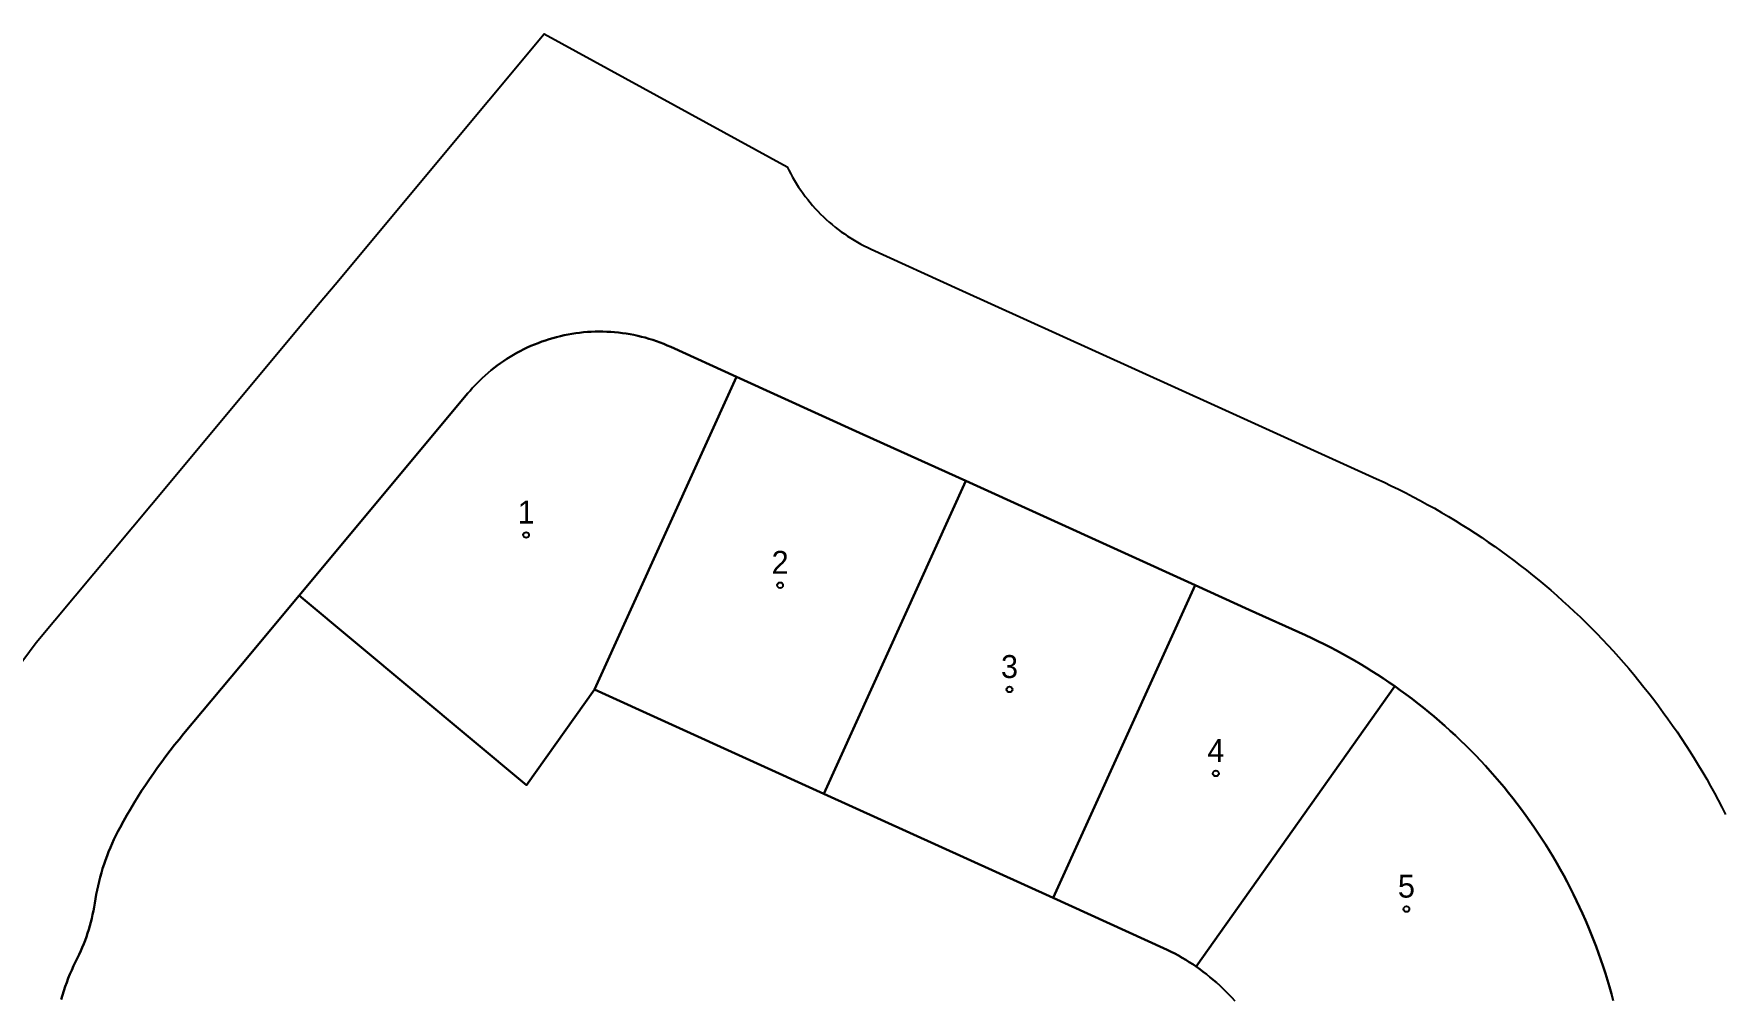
# Model space of a CAD drawing. Header units: metres. Extents: x 218299 to 220222, y 572714 to 574340.
# Drawn here: x 218442.8 to 218590.5, y 573346.2 to 573430.5 of the extents above; entities that cross this region are included whole.
import ezdxf
from ezdxf.enums import TextEntityAlignment as Align

# ---------------------------------------------------------------- set-up
doc = ezdxf.new("R2010")
doc.units = ezdxf.units.M
doc.header["$MEASUREMENT"] = 0
for name, color, linetype in [('1601', 44, 'LANDBORDER'), ('1602', 44, 'Continuous'), ('1603', 44, 'Continuous'), ('A_POINTS', 2, 'Continuous')]:
    doc.layers.add(name, color=color, linetype=linetype)
doc.styles.add('HEBTXT', font='HEBTXT')
doc.linetypes.add('LANDBORDER', pattern='A,6.25,[208,elecad.shx,S=0.02,R=0,X=-0.6,Y=0],12.5,[208,elecad.shx,S=0.02,R=180,X=0.6,Y=0],6.25', length=25)

# ---------------------------------------------------------------- blocks, each defined once
blk = doc.blocks.new('1603')
at = {"layer": 'A_POINTS'}
blk.add_circle((0, 0), 0.25, dxfattribs=at)
at = {"color": 0, "style": 'HEBTXT'}
blk.add_attdef('PARCEL_NUM', text='', height=2, dxfattribs=at).set_placement((0, 1), align=Align.CENTER)
at = {"color": 0, "style": 'HEBTXT', "flags": 1}
blk.add_attdef('LOT_NUM', text='', height=2, dxfattribs=at).set_placement((0, -2.5), align=Align.CENTER)

msp = doc.modelspace()

# ---------------------------------------------------------------- linework, layer by layer
at = {"layer": '1601'}
msp.add_lwpolyline([(218420.4247, 573346.8963), (218443.0001, 573377.3217), (218453.0513, 573389.3654), (218467.7887, 573407.0243), (218469.0923, 573408.5863), (218482.5261, 573424.6832), (218487.3496, 573430.4628), (218508.5743, 573418.8553), (218508.7233, 573418.5511), (218508.8792, 573418.2504), (218509.0418, 573417.9533), (218509.2111, 573417.6599), (218509.3869, 573417.3704), (218509.5693, 573417.085), (218509.758, 573416.8037), (218509.9531, 573416.5268), (218510.1543, 573416.2544), (218510.3617, 573415.9866), (218510.575, 573415.7235), (218510.7943, 573415.4653), (218511.0193, 573415.2121), (218511.2499, 573414.9641), (218511.4862, 573414.7213), (218511.7278, 573414.484), (218511.9747, 573414.2521), (218512.2268, 573414.0259), (218512.484, 573413.8055), (218512.746, 573413.5909), (218513.0128, 573413.3822), (218513.2843, 573413.1797), (218513.5603, 573412.9833), (218513.8407, 573412.7932), (218514.1252, 573412.6095), (218514.4139, 573412.4323), (218514.7064, 573412.2616), (218515.0028, 573412.0976), (218515.3027, 573411.9403), (218515.6062, 573411.7899), (218515.913, 573411.6463), (218523.5629, 573408.1705), (218532.3409, 573404.1821), (218545.8684, 573398.0357), (218560.0388, 573391.5971), (218560.6814, 573391.3008), (218561.3207, 573390.9973), (218561.9565, 573390.6868), (218562.5889, 573390.3691), (218563.2177, 573390.0445), (218563.8428, 573389.7128), (218564.4642, 573389.3743), (218565.0818, 573389.0288), (218565.6954, 573388.6764), (218566.3052, 573388.3173), (218566.8957, 573387.9606), (218567.4823, 573387.5976), (218568.0649, 573387.2281), (218568.6435, 573386.8524), (218569.2179, 573386.4705), (218569.7882, 573386.0823), (218570.3542, 573385.6879), (218570.9159, 573385.2874), (218571.4732, 573384.8808), (218572.0261, 573384.4682), (218572.5745, 573384.0496), (218573.1182, 573383.6251), (218573.6574, 573383.1947), (218574.1918, 573382.7585), (218574.7214, 573382.3165), (218575.2463, 573381.8687), (218575.7662, 573381.4153), (218576.2812, 573380.9563), (218576.7911, 573380.4917), (218577.296, 573380.0216), (218577.7957, 573379.546), (218578.2903, 573379.065), (218578.7795, 573378.5787), (218579.2635, 573378.0871), (218579.7421, 573377.5903), (218580.2153, 573377.0882), (218580.683, 573376.5811), (218581.1452, 573376.069), (218581.6017, 573375.5518), (218582.0526, 573375.0297), (218582.4979, 573374.5028), (218582.9417, 573373.9657), (218583.3796, 573373.4238), (218583.8115, 573372.8771), (218584.2374, 573372.3258), (218584.6572, 573371.7697), (218585.0709, 573371.2092), (218585.4784, 573370.6441), (218585.8797, 573370.0745), (218586.2747, 573369.5006), (218586.6634, 573368.9224), (218587.0457, 573368.34), (218587.4217, 573367.7534), (218587.7911, 573367.1627), (218588.1541, 573366.568), (218588.5105, 573365.9694), (218588.8603, 573365.3669), (218589.2035, 573364.7606), (218589.54, 573364.1505), (218589.8698, 573363.5368), (218590.1929, 573362.9195), (218590.5091, 573362.2987)], dxfattribs=at)
at = {"layer": '1602'}
for points in [[(218420.4247, 573346.8963), (218443.0001, 573377.3217), (218453.0513, 573389.3654), (218467.7887, 573407.0243), (218469.0923, 573408.5863), (218482.5261, 573424.6832), (218487.3496, 573430.4628), (218508.5743, 573418.8553), (218508.7233, 573418.5511), (218508.8792, 573418.2504), (218509.0418, 573417.9533), (218509.2111, 573417.6599), (218509.3869, 573417.3704), (218509.5693, 573417.085), (218509.758, 573416.8037), (218509.9531, 573416.5268), (218510.1543, 573416.2544), (218510.3617, 573415.9866), (218510.575, 573415.7235), (218510.7943, 573415.4653), (218511.0193, 573415.2121), (218511.2499, 573414.9641), (218511.4862, 573414.7213), (218511.7278, 573414.484), (218511.9747, 573414.2521), (218512.2268, 573414.0259), (218512.484, 573413.8055), (218512.746, 573413.5909), (218513.0128, 573413.3822), (218513.2843, 573413.1797), (218513.5603, 573412.9833), (218513.8407, 573412.7932), (218514.1252, 573412.6095), (218514.4139, 573412.4323), (218514.7064, 573412.2616), (218515.0028, 573412.0976), (218515.3027, 573411.9403), (218515.6062, 573411.7899), (218515.913, 573411.6463), (218523.5629, 573408.1705), (218532.3409, 573404.1821), (218545.8684, 573398.0357), (218560.0388, 573391.5971), (218560.6814, 573391.3008), (218561.3207, 573390.9973), (218561.9565, 573390.6868), (218562.5889, 573390.3691), (218563.2177, 573390.0445), (218563.8428, 573389.7128), (218564.4642, 573389.3743), (218565.0818, 573389.0288), (218565.6954, 573388.6764), (218566.3052, 573388.3173), (218566.8957, 573387.9606), (218567.4823, 573387.5976), (218568.0649, 573387.2281), (218568.6435, 573386.8524), (218569.2179, 573386.4705), (218569.7882, 573386.0823), (218570.3542, 573385.6879), (218570.9159, 573385.2874), (218571.4732, 573384.8808), (218572.0261, 573384.4682), (218572.5745, 573384.0496), (218573.1182, 573383.6251), (218573.6574, 573383.1947), (218574.1918, 573382.7585), (218574.7214, 573382.3165), (218575.2463, 573381.8687), (218575.7662, 573381.4153), (218576.2812, 573380.9563), (218576.7911, 573380.4917), (218577.296, 573380.0216), (218577.7957, 573379.546), (218578.2903, 573379.065), (218578.7795, 573378.5787), (218579.2635, 573378.0871), (218579.7421, 573377.5903), (218580.2153, 573377.0882), (218580.683, 573376.5811), (218581.1452, 573376.069), (218581.6017, 573375.5518), (218582.0526, 573375.0297), (218582.4979, 573374.5028), (218582.9417, 573373.9657), (218583.3796, 573373.4238), (218583.8115, 573372.8771), (218584.2374, 573372.3258), (218584.6572, 573371.7697), (218585.0709, 573371.2092), (218585.4784, 573370.6441), (218585.8797, 573370.0745), (218586.2747, 573369.5006), (218586.6634, 573368.9224), (218587.0457, 573368.34), (218587.4217, 573367.7534), (218587.7911, 573367.1627), (218588.1541, 573366.568), (218588.5105, 573365.9694), (218588.8603, 573365.3669), (218589.2035, 573364.7606), (218589.54, 573364.1505), (218589.8698, 573363.5368), (218590.1929, 573362.9195), (218590.5091, 573362.2987)], [(218580.6982, 573346.0361), (218580.5376, 573346.6355), (218580.3693, 573347.2328), (218580.1935, 573347.8279), (218580.01, 573348.4207), (218579.8189, 573349.0111), (218579.6204, 573349.599), (218579.4143, 573350.1843), (218579.2007, 573350.7669), (218578.9797, 573351.3468), (218578.7513, 573351.9238), (218578.5156, 573352.4978), (218578.2725, 573353.0687), (218578.0221, 573353.6365), (218577.7645, 573354.2011), (218577.4997, 573354.7623), (218577.2277, 573355.32), (218576.9486, 573355.8743), (218576.6625, 573356.4249), (218576.3693, 573356.9718), (218576.0691, 573357.515), (218575.7621, 573358.0542), (218575.4481, 573358.5895), (218575.1273, 573359.1207), (218574.7998, 573359.6477), (218574.4655, 573360.1705), (218574.1246, 573360.689), (218573.7771, 573361.2031), (218573.423, 573361.7128), (218573.0624, 573362.2178), (218572.6954, 573362.7182), (218572.3221, 573363.2138), (218571.9424, 573363.7047), (218571.5565, 573364.1906), (218571.1643, 573364.6715), (218570.7661, 573365.1474), (218570.3618, 573365.6182), (218569.9515, 573366.0838), (218569.5353, 573366.544), (218569.1132, 573366.9989), (218568.6854, 573367.4484), (218568.2518, 573367.8923), (218567.8126, 573368.3307), (218567.3678, 573368.7634), (218566.9176, 573369.1904), (218566.4619, 573369.6116), (218566.0008, 573370.0269), (218565.5345, 573370.4363), (218565.0629, 573370.8397), (218564.5863, 573371.2371), (218564.1046, 573371.6283), (218563.6179, 573372.0133), (218563.1263, 573372.392), (218562.63, 573372.7644), (218562.1289, 573373.1305), (218561.6232, 573373.4901), (218561.1307, 573373.831), (218560.6341, 573374.1658), (218560.1334, 573374.4944), (218559.6287, 573374.8169), (218559.12, 573375.1331), (218558.6075, 573375.443), (218558.0912, 573375.7465), (218557.5711, 573376.0436), (218557.0475, 573376.3343), (218556.5202, 573376.6185), (218555.9896, 573376.8962), (218555.4555, 573377.1673), (218554.9181, 573377.4317), (218554.3775, 573377.6895), (218553.8338, 573377.9407), (218548.9206, 573380.1731), (218544.2015, 573382.3173), (218524.172, 573391.418), (218515.2153, 573395.4876), (218504.1426, 573400.5186), (218498.4142, 573403.1214), (218498.1028, 573403.2586), (218497.7884, 573403.3888), (218497.4711, 573403.5117), (218497.1511, 573403.6275), (218496.8285, 573403.7359), (218496.5036, 573403.8371), (218496.1765, 573403.9308), (218495.8473, 573404.017), (218495.5163, 573404.0958), (218495.1835, 573404.1671), (218494.8492, 573404.2308), (218494.5136, 573404.2869), (218494.1768, 573404.3353), (218493.839, 573404.3761), (218493.5003, 573404.4093), (218493.1609, 573404.4347), (218492.8211, 573404.4524), (218492.481, 573404.4625), (218492.1407, 573404.4648), (218491.8004, 573404.4594), (218491.4604, 573404.4462), (218491.1208, 573404.4254), (218490.7817, 573404.3969), (218490.4433, 573404.3606), (218490.1059, 573404.3167), (218489.7695, 573404.2652), (218489.4344, 573404.206), (218489.1007, 573404.1393), (218488.7686, 573404.065), (218488.4383, 573403.9832), (218488.11, 573403.8939), (218487.7837, 573403.7972), (218487.4597, 573403.6932), (218487.1382, 573403.5818), (218486.8192, 573403.4631), (218486.5031, 573403.3372), (218486.1899, 573403.2042), (218485.8798, 573403.0641), (218485.5729, 573402.9171), (218485.2694, 573402.763), (218484.9696, 573402.6022), (218484.6734, 573402.4346), (218484.3811, 573402.2603), (218484.0929, 573402.0794), (218483.8088, 573401.8921), (218483.5291, 573401.6983), (218483.2538, 573401.4983), (218482.9832, 573401.292), (218482.7172, 573401.0797), (218482.4562, 573400.8614), (218482.2002, 573400.6372), (218481.9493, 573400.4073), (218481.7037, 573400.1717), (218481.4636, 573399.9307), (218481.2648, 573399.7226), (218481.07, 573399.5108), (218480.8793, 573399.2952), (218480.6928, 573399.0761), (218465.954, 573381.4155), (218460.8281, 573375.2734), (218455.8612, 573369.3219), (218455.4683, 573368.8451), (218455.0813, 573368.3636), (218454.7003, 573367.8773), (218454.3253, 573367.3863), (218453.9565, 573366.8907), (218453.5937, 573366.3906), (218453.2372, 573365.8861), (218452.887, 573365.3772), (218452.543, 573364.864), (218452.2055, 573364.3466), (218451.8743, 573363.8251), (218451.5496, 573363.2995), (218451.2315, 573362.7699), (218450.9199, 573362.2365), (218450.6149, 573361.6992), (218450.3166, 573361.1583), (218450.1338, 573360.8141), (218449.9579, 573360.4664), (218449.7887, 573360.1153), (218449.6264, 573359.761), (218449.471, 573359.4036), (218449.3226, 573359.0433), (218449.1813, 573358.6801), (218449.0471, 573358.3143), (218448.92, 573357.9459), (218448.8002, 573357.5751), (218448.6875, 573357.202), (218448.5822, 573356.8268), (218448.4842, 573356.4496), (218448.3936, 573356.0706), (218448.3103, 573355.6899), (218448.2346, 573355.3076), (218448.1662, 573354.924), (218448.1054, 573354.5391), (218448.0528, 573354.2083), (218447.9931, 573353.8788), (218447.9265, 573353.5505), (218447.8528, 573353.2238), (218447.7722, 573352.8988), (218447.6847, 573352.5755), (218447.5903, 573352.2542), (218447.4891, 573351.9349), (218447.3811, 573351.6179), (218447.2663, 573351.3033), (218447.1449, 573350.9911), (218447.0168, 573350.6817), (218446.8822, 573350.375), (218446.7411, 573350.0713), (218446.5935, 573349.7707), (218446.4214, 573349.421), (218446.2562, 573349.0681), (218446.0979, 573348.712), (218445.9466, 573348.3529), (218445.8023, 573347.9909), (218445.6651, 573347.6261), (218445.535, 573347.2588), (218445.4121, 573346.889), (218445.2964, 573346.5169), (218445.188, 573346.1426)], [(218445.188, 573346.1426), (218445.2964, 573346.5169), (218445.4121, 573346.889), (218445.535, 573347.2588), (218445.6651, 573347.6261), (218445.8023, 573347.9909), (218445.9466, 573348.3529), (218446.0979, 573348.712), (218446.2562, 573349.0681), (218446.4214, 573349.421), (218446.5935, 573349.7707), (218446.7411, 573350.0713), (218446.8822, 573350.375), (218447.0168, 573350.6817), (218447.1449, 573350.9911), (218447.2663, 573351.3033), (218447.3811, 573351.6179), (218447.4891, 573351.9349), (218447.5903, 573352.2542), (218447.6847, 573352.5755), (218447.7722, 573352.8988), (218447.8528, 573353.2238), (218447.9265, 573353.5505), (218447.9931, 573353.8788), (218448.0528, 573354.2083), (218448.1054, 573354.5391), (218448.1662, 573354.924), (218448.2346, 573355.3076), (218448.3103, 573355.6899), (218448.3936, 573356.0706), (218448.4842, 573356.4496), (218448.5822, 573356.8268), (218448.6875, 573357.202), (218448.8002, 573357.5751), (218448.92, 573357.9459), (218449.0471, 573358.3143), (218449.1813, 573358.6801), (218449.3226, 573359.0433), (218449.471, 573359.4036), (218449.6264, 573359.761), (218449.7887, 573360.1153), (218449.9579, 573360.4664), (218450.1338, 573360.8141), (218450.3166, 573361.1583), (218450.6149, 573361.6992), (218450.9199, 573362.2365), (218451.2315, 573362.7699), (218451.5496, 573363.2995), (218451.8743, 573363.8251), (218452.2055, 573364.3466), (218452.543, 573364.864), (218452.887, 573365.3772), (218453.2372, 573365.8861), (218453.5937, 573366.3906), (218453.9565, 573366.8907), (218454.3253, 573367.3863), (218454.7003, 573367.8773), (218455.0813, 573368.3636), (218455.4683, 573368.8451), (218455.8612, 573369.3219), (218460.8281, 573375.2734), (218465.954, 573381.4155), (218485.8092, 573364.8451), (218491.7326, 573373.2058), (218511.762, 573364.1051), (218531.7915, 573355.0044), (218541.4239, 573350.6278), (218541.7558, 573350.473), (218542.0846, 573350.3116), (218542.4102, 573350.1438), (218542.7324, 573349.9696), (218543.051, 573349.789), (218543.3661, 573349.6021), (218543.6773, 573349.4091), (218543.9847, 573349.2099), (218544.2881, 573349.0047), (218544.5947, 573348.7882), (218544.8969, 573348.5655), (218545.1945, 573348.3367), (218545.4874, 573348.1019), (218545.7754, 573347.8613), (218546.0586, 573347.6148), (218546.3366, 573347.3626), (218546.6095, 573347.1049), (218546.8771, 573346.8417), (218547.1393, 573346.5731), (218547.3961, 573346.2992), (218547.6472, 573346.0202)], [(218547.6472, 573346.0202), (218547.3961, 573346.2992), (218547.1393, 573346.5731), (218546.8771, 573346.8417), (218546.6095, 573347.1049), (218546.3366, 573347.3626), (218546.0586, 573347.6148), (218545.7754, 573347.8613), (218545.4874, 573348.1019), (218545.1945, 573348.3367), (218544.8969, 573348.5655), (218544.5947, 573348.7882), (218544.2881, 573349.0047), (218561.6232, 573373.4901), (218562.1289, 573373.1305), (218562.63, 573372.7644), (218563.1263, 573372.392), (218563.6179, 573372.0133), (218564.1046, 573371.6283), (218564.5863, 573371.2371), (218565.0629, 573370.8397), (218565.5345, 573370.4363), (218566.0008, 573370.0269), (218566.4619, 573369.6116), (218566.9176, 573369.1904), (218567.3678, 573368.7634), (218567.8126, 573368.3307), (218568.2518, 573367.8923), (218568.6854, 573367.4484), (218569.1132, 573366.9989), (218569.5353, 573366.544), (218569.9515, 573366.0838), (218570.3618, 573365.6182), (218570.7661, 573365.1474), (218571.1643, 573364.6715), (218571.5565, 573364.1906), (218571.9424, 573363.7047), (218572.3221, 573363.2138), (218572.6954, 573362.7182), (218573.0624, 573362.2178), (218573.423, 573361.7128), (218573.7771, 573361.2031), (218574.1246, 573360.689), (218574.4655, 573360.1705), (218574.7998, 573359.6477), (218575.1273, 573359.1207), (218575.4481, 573358.5895), (218575.7621, 573358.0542), (218576.0691, 573357.515), (218576.3693, 573356.9718), (218576.6625, 573356.4249), (218576.9486, 573355.8743), (218577.2277, 573355.32), (218577.4997, 573354.7623), (218577.7645, 573354.2011), (218578.0221, 573353.6365), (218578.2725, 573353.0687), (218578.5156, 573352.4978), (218578.7513, 573351.9238), (218578.9797, 573351.3468), (218579.2007, 573350.7669), (218579.4143, 573350.1843), (218579.6204, 573349.599), (218579.8189, 573349.0111), (218580.01, 573348.4207), (218580.1935, 573347.8279), (218580.3693, 573347.2328), (218580.5376, 573346.6355), (218580.6982, 573346.0361)]]:
    msp.add_lwpolyline(points, dxfattribs=at)
for points in [[(218491.7326, 573373.2058), (218485.8092, 573364.8451), (218465.954, 573381.4155), (218480.6928, 573399.0761), (218480.8793, 573399.2952), (218481.07, 573399.5108), (218481.2648, 573399.7226), (218481.4636, 573399.9307), (218481.7037, 573400.1717), (218481.9493, 573400.4073), (218482.2002, 573400.6372), (218482.4562, 573400.8614), (218482.7172, 573401.0797), (218482.9832, 573401.292), (218483.2538, 573401.4983), (218483.5291, 573401.6983), (218483.8088, 573401.8921), (218484.0929, 573402.0794), (218484.3811, 573402.2603), (218484.6734, 573402.4346), (218484.9696, 573402.6022), (218485.2694, 573402.763), (218485.5729, 573402.9171), (218485.8798, 573403.0641), (218486.1899, 573403.2042), (218486.5031, 573403.3372), (218486.8192, 573403.4631), (218487.1382, 573403.5818), (218487.4597, 573403.6932), (218487.7837, 573403.7972), (218488.11, 573403.8939), (218488.4383, 573403.9832), (218488.7686, 573404.065), (218489.1007, 573404.1393), (218489.4344, 573404.206), (218489.7695, 573404.2652), (218490.1059, 573404.3167), (218490.4433, 573404.3606), (218490.7817, 573404.3969), (218491.1208, 573404.4254), (218491.4604, 573404.4462), (218491.8004, 573404.4594), (218492.1407, 573404.4648), (218492.481, 573404.4625), (218492.8211, 573404.4524), (218493.1609, 573404.4347), (218493.5003, 573404.4093), (218493.839, 573404.3761), (218494.1768, 573404.3353), (218494.5136, 573404.2869), (218494.8492, 573404.2308), (218495.1835, 573404.1671), (218495.5163, 573404.0958), (218495.8473, 573404.017), (218496.1765, 573403.9308), (218496.5036, 573403.8371), (218496.8285, 573403.7359), (218497.1511, 573403.6275), (218497.4711, 573403.5117), (218497.7884, 573403.3888), (218498.1028, 573403.2586), (218498.4142, 573403.1214), (218504.1426, 573400.5186)], [(218511.762, 573364.1051), (218491.7326, 573373.2058), (218504.1426, 573400.5186), (218515.2153, 573395.4876), (218524.172, 573391.418)], [(218531.7915, 573355.0044), (218511.762, 573364.1051), (218524.172, 573391.418), (218544.2015, 573382.3173)], [(218531.7915, 573355.0044), (218544.2015, 573382.3173), (218548.9206, 573380.1731), (218553.8338, 573377.9407), (218554.3775, 573377.6895), (218554.9181, 573377.4317), (218555.4555, 573377.1673), (218555.9896, 573376.8962), (218556.5202, 573376.6185), (218557.0475, 573376.3343), (218557.5711, 573376.0436), (218558.0912, 573375.7465), (218558.6075, 573375.443), (218559.12, 573375.1331), (218559.6287, 573374.8169), (218560.1334, 573374.4944), (218560.6341, 573374.1658), (218561.1307, 573373.831), (218561.6232, 573373.4901), (218544.2881, 573349.0047), (218543.9847, 573349.2099), (218543.6773, 573349.4091), (218543.3661, 573349.6021), (218543.051, 573349.789), (218542.7324, 573349.9696), (218542.4102, 573350.1438), (218542.0846, 573350.3116), (218541.7558, 573350.473), (218541.4239, 573350.6278)]]:
    msp.add_lwpolyline(points, close=True, dxfattribs=at)

# ---------------------------------------------------------------- block references
at = {"layer": '1603'}
for p, values in [((218485.7759, 573386.6987), {'PARCEL_NUM': '1'}), ((218507.9523, 573382.3119), {'PARCEL_NUM': '2'}), ((218527.9818, 573373.2112), {'PARCEL_NUM': '3'}), ((218545.9992, 573365.8774), {'PARCEL_NUM': '4'}), ((218562.6391, 573354.0345), {'PARCEL_NUM': '5'})]:
    msp.add_blockref('1603', p, dxfattribs=at).add_auto_attribs(values)

doc.saveas('drawing.dxf')
